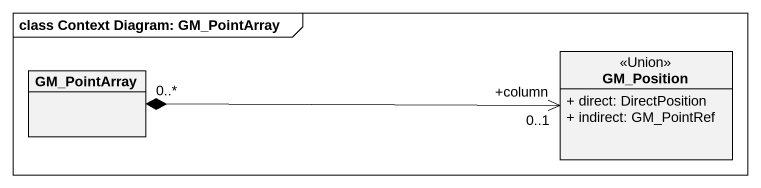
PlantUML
@startuml
mainframe class Context Diagram: GM_PointArray
hide circle
hide empty members
skinparam classAttributeIconSize 0
class GM_PointArray
class GM_Position <<Union>> {
  + direct: DirectPosition
  + indirect: GM_PointRef
}
GM_PointArray "0..*" *-right-> "+column\n0..1" GM_Position
@enduml
